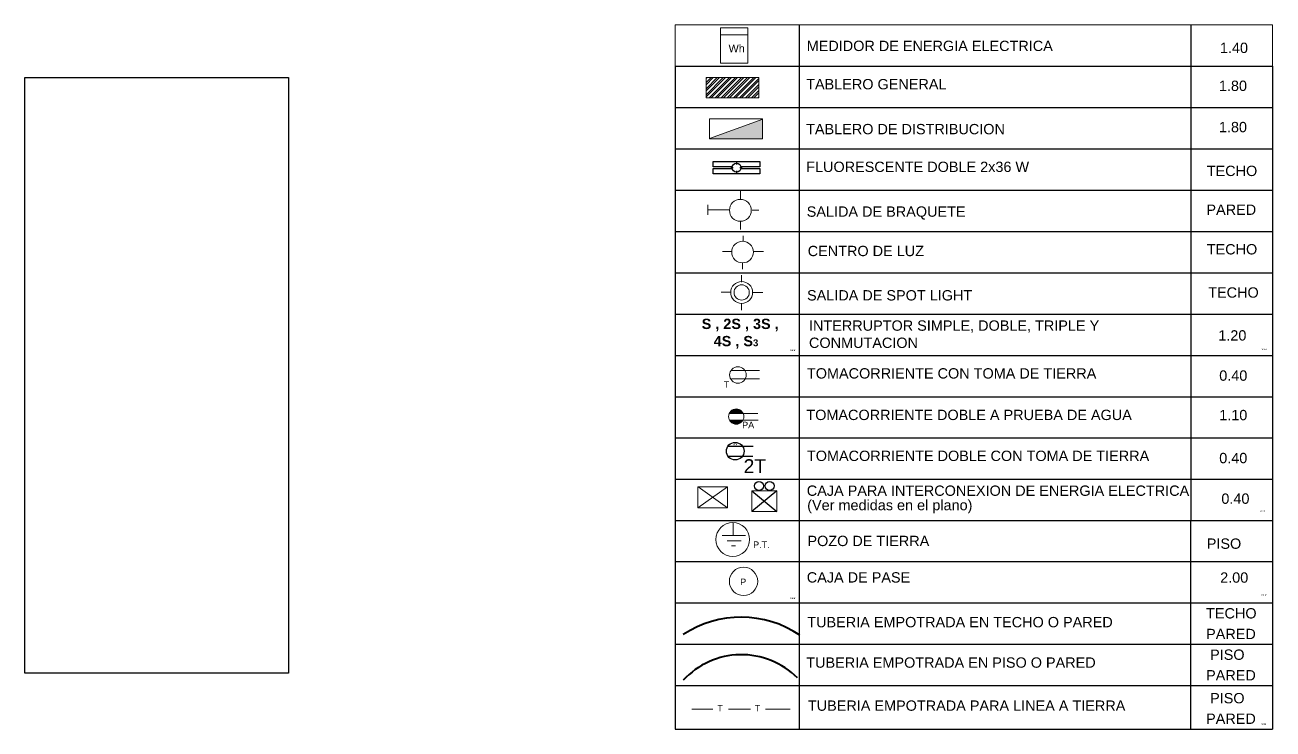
# Model space of a CAD drawing. Header units: millimetres. Extents: x 3354 to 3637, y 1117 to 1358.
# Drawn here: x 3580.53 to 3595.25, y 1298.24 to 1306.55 of the extents above; entities that cross this region are included whole.
import ezdxf

# ---------------------------------------------------------------- set-up
doc = ezdxf.new("R2010")
doc.units = ezdxf.units.MM
doc.linetypes.add('a1', pattern=[9.525, 6.35, -3.175])
for name, color, linetype in [('centro de luz', 90, 'Continuous'), ('Linea 1', 4, 'Continuous'), ('TOMACORRIENTE', 240, 'Continuous')]:
    doc.layers.add(name, color=color, linetype=linetype)
for name, color, linetype, lineweight in [('COND TOM', 121, 'a1', 40), ('CONDUCTOR', 162, 'Continuous', 40), ('flourescentes', 3, 'Continuous', 25), ('LIN1', 43, 'Continuous', 20), ('SIMBOLOS', 251, 'Continuous', 20), ('TABLERO', 122, 'Continuous', 25)]:
    doc.layers.add(name, color=color, linetype=linetype, lineweight=lineweight)
doc.layers.add('texto', color=7, linetype='Continuous', lineweight=9, true_color=0x000000)
doc.styles.add('LUCIDA', font='LCALLIG.TTF')
doc.styles.get("Standard").update_dxf_attribs({"font": 'arial.ttf'})
picture_1 = doc.add_image_def('image1.jpg', size_in_pixel=(130, 294))

msp = doc.modelspace()

# ---------------------------------------------------------------- hatches: boundary and pattern name
at = {"layer": 'SIMBOLOS'}
h = msp.add_hatch(dxfattribs=at)
h.set_pattern_fill('STEEL', color=256, scale=0.01598, style=0)
h.set_pattern_definition([(45, (2791.57766, 735.229027), (-0.035875572, 0.035875572), []), (45, (2791.57766, 735.254395), (-0.035875572, 0.035875572), [])])
h.paths.add_polyline_path([(3588.566, 1305.928), (3588.566, 1305.688), (3589.189, 1305.688), (3589.189, 1305.928)])
at = {"layer": 'SIMBOLOS', "lineweight": 20}
msp.add_hatch(color=256, dxfattribs=at).paths.add_polyline_path([(3589.23, 1305.435), (3588.605, 1305.21), (3588.605, 1305.206), (3589.23, 1305.206)])
h = msp.add_hatch(color=256, dxfattribs=at)
h.paths.add_polyline_path([(3588.84, 1301.965), (3589.004, 1301.965, 0.638736)])
h.paths.add_polyline_path([(3589.001, 1301.884), (3588.843, 1301.884, 0.598119)])

# ---------------------------------------------------------------- linework, layer by layer
at = {"layer": 'COND TOM'}
msp.add_arc((3588.984, 1298.186), 0.932, 44.8333, 137.425, dxfattribs=at)
at = {"layer": 'CONDUCTOR'}
msp.add_arc((3588.978, 1298.326), 1.235, 55.8252, 123.4365, dxfattribs=at)
at = {"layer": 'flourescentes', "color": 1, "ltscale": 0.02}
for p, q in [((3588.86, 1304.865), (3588.886, 1304.865)), ((3588.926, 1304.929), (3588.926, 1304.903)), ((3588.926, 1304.825), (3588.926, 1304.799)), ((3588.965, 1304.865), (3588.991, 1304.865))]:
    msp.add_line(p, q, dxfattribs=at)
at = {"layer": 'flourescentes'}
for points in [[(3588.874, 1304.874), (3588.649, 1304.874), (3588.649, 1304.935), (3589.202, 1304.935), (3589.202, 1304.874), (3588.977, 1304.874)], [(3588.977, 1304.855), (3589.202, 1304.855), (3589.202, 1304.793), (3588.649, 1304.793), (3588.649, 1304.855), (3588.874, 1304.855)]]:
    msp.add_lwpolyline(points, dxfattribs=at)
at = {"layer": 'flourescentes', "color": 3, "ltscale": 0.02}
msp.add_circle((3588.926, 1304.864), 0.052, dxfattribs=at)
at = {"layer": 'Linea 1'}
for p, q in [((3589.666, 1306.548), (3589.666, 1304.598)), ((3594.285, 1306.548), (3594.284, 1304.598)), ((3588.203, 1306.061), (3595.252, 1306.061)), ((3588.203, 1306.061), (3588.203, 1304.598)), ((3595.247, 1306.061), (3595.247, 1304.598)), ((3588.203, 1305.573), (3595.247, 1305.573)), ((3588.203, 1305.086), (3595.247, 1305.086)), ((3588.203, 1304.598), (3595.247, 1304.598)), ((3588.203, 1304.598), (3595.247, 1304.598)), ((3588.203, 1304.598), (3588.203, 1303.136)), ((3589.666, 1304.598), (3589.666, 1303.136)), ((3594.284, 1304.598), (3594.283, 1303.136)), ((3595.247, 1304.598), (3595.247, 1303.136)), ((3588.203, 1304.11), (3595.247, 1304.11)), ((3588.203, 1303.624), (3595.247, 1303.624)), ((3588.203, 1303.136), (3595.247, 1303.136)), ((3588.203, 1303.136), (3595.247, 1303.136)), ((3588.203, 1303.136), (3588.203, 1301.675)), ((3589.666, 1303.136), (3589.666, 1301.675)), ((3594.283, 1303.136), (3594.282, 1301.675)), ((3595.247, 1303.136), (3595.247, 1301.675)), ((3588.203, 1302.649), (3595.247, 1302.649)), ((3588.203, 1302.162), (3595.247, 1302.162)), ((3588.203, 1301.675), (3595.247, 1301.675)), ((3588.203, 1301.675), (3595.247, 1301.675)), ((3588.203, 1301.675), (3588.203, 1300.702)), ((3589.666, 1301.675), (3589.666, 1300.702)), ((3594.282, 1301.675), (3594.282, 1300.702)), ((3595.247, 1301.675), (3595.247, 1300.702)), ((3588.203, 1301.189), (3595.247, 1301.189)), ((3588.203, 1300.702), (3588.203, 1300.216)), ((3588.203, 1300.702), (3595.247, 1300.702)), ((3588.203, 1300.702), (3595.247, 1300.702)), ((3589.666, 1300.702), (3589.666, 1300.216)), ((3594.281, 1300.702), (3594.281, 1300.216)), ((3595.247, 1300.702), (3595.247, 1300.216)), ((3588.203, 1300.216), (3595.247, 1300.216)), ((3588.203, 1300.216), (3595.247, 1300.216)), ((3588.203, 1299.728), (3595.247, 1299.728)), ((3588.203, 1299.728), (3595.247, 1299.728)), ((3588.203, 1299.728), (3595.247, 1299.728)), ((3588.203, 1299.728), (3595.247, 1299.728)), ((3588.203, 1299.728), (3595.247, 1299.728)), ((3588.203, 1299.728), (3595.247, 1299.728)), ((3588.203, 1299.728), (3595.247, 1299.728)), ((3588.203, 1299.728), (3595.247, 1299.728)), ((3588.203, 1299.728), (3595.247, 1299.728)), ((3588.203, 1299.728), (3595.247, 1299.728)), ((3588.203, 1299.728), (3595.247, 1299.728)), ((3588.203, 1299.728), (3595.247, 1299.728)), ((3588.203, 1299.728), (3595.247, 1299.728)), ((3588.203, 1299.728), (3595.247, 1299.728)), ((3588.203, 1299.728), (3595.247, 1299.728)), ((3588.203, 1299.728), (3595.247, 1299.728)), ((3588.203, 1299.728), (3595.247, 1299.728)), ((3588.203, 1299.728), (3595.247, 1299.728)), ((3588.203, 1299.728), (3595.247, 1299.728)), ((3588.203, 1299.728), (3595.247, 1299.728)), ((3588.203, 1299.728), (3595.247, 1299.728)), ((3588.203, 1299.241), (3595.247, 1299.241)), ((3588.203, 1299.241), (3595.247, 1299.241)), ((3588.203, 1299.241), (3595.247, 1299.241)), ((3588.203, 1298.753), (3595.247, 1298.753)), ((3588.203, 1298.753), (3595.247, 1298.753)), ((3588.203, 1298.753), (3595.247, 1298.753)), ((3588.203, 1298.241), (3595.247, 1298.241)), ((3588.203, 1298.241), (3595.247, 1298.241)), ((3588.203, 1298.241), (3595.247, 1298.241))]:
    msp.add_line(p, q, dxfattribs=at)
at = {"layer": 'Linea 1', "linetype": 'ByBlock', "lineweight": 30}
for p, q in [((3588.203, 1300.216), (3588.203, 1298.241)), ((3589.666, 1300.216), (3589.666, 1298.241))]:
    msp.add_line(p, q, dxfattribs=at)
at = {"layer": 'Linea 1', "lineweight": 30}
for p, q in [((3594.28, 1300.216), (3594.28, 1298.241)), ((3595.247, 1300.216), (3595.247, 1298.241))]:
    msp.add_line(p, q, dxfattribs=at)
at = {"layer": 'Linea 1', "lineweight": 5}
msp.add_lwpolyline([(3588.203, 1306.548), (3595.247, 1306.548), (3595.247, 1306.061), (3588.203, 1306.061)], close=True, dxfattribs=at)
at = {"layer": 'SIMBOLOS', "lineweight": 20}
for p, q in [((3588.745, 1306.431), (3589.058, 1306.431)), ((3588.605, 1305.21), (3589.234, 1305.436)), ((3588.971, 1304.493), (3588.971, 1304.588)), ((3588.588, 1304.427), (3588.588, 1304.309)), ((3588.848, 1304.365), (3588.592, 1304.365)), ((3589.109, 1304.361), (3589.189, 1304.361)), ((3588.971, 1304.228), (3588.971, 1304.134)), ((3589.002, 1304.058), (3589.002, 1304.002)), ((3588.874, 1303.874), (3588.76, 1303.874)), ((3589.242, 1303.874), (3589.128, 1303.874)), ((3588.997, 1303.742), (3588.997, 1303.666)), ((3588.986, 1303.595), (3588.986, 1303.515)), ((3588.858, 1303.397), (3588.745, 1303.397)), ((3589.123, 1303.392), (3589.237, 1303.392)), ((3588.986, 1303.262), (3588.986, 1303.182)), ((3588.862, 1302.47), (3589.195, 1302.469)), ((3588.866, 1302.371), (3589.195, 1302.371)), ((3588.845, 1301.884), (3589.181, 1301.884)), ((3588.846, 1301.965), (3589.178, 1301.965)), ((3588.47, 1300.851), (3588.82, 1301.097)), ((3588.473, 1301.097), (3588.82, 1300.85)), ((3588.884, 1300.675), (3588.884, 1300.525)), ((3588.755, 1300.525), (3589.031, 1300.525)), ((3588.817, 1300.461), (3588.982, 1300.461)), ((3588.866, 1300.402), (3588.914, 1300.402))]:
    msp.add_line(p, q, dxfattribs=at)
at = {"layer": 'SIMBOLOS'}
for p, q in [((3588.397, 1298.477), (3588.646, 1298.477)), ((3588.832, 1298.477), (3589.089, 1298.477)), ((3589.266, 1298.477), (3589.558, 1298.477))]:
    msp.add_line(p, q, dxfattribs=at)
at = {"layer": 'SIMBOLOS', "lineweight": 20}
for points in [[(3588.737, 1306.513), (3589.058, 1306.513), (3589.058, 1306.097), (3588.737, 1306.097)], [(3588.566, 1305.928), (3589.189, 1305.928), (3589.189, 1305.688), (3588.566, 1305.688)], [(3588.605, 1305.44), (3589.23, 1305.44), (3589.23, 1305.206), (3588.605, 1305.206)], [(3588.47, 1301.097), (3588.82, 1301.097), (3588.82, 1300.85), (3588.47, 1300.85)]]:
    msp.add_lwpolyline(points, close=True, dxfattribs=at)
for centre, radius in [((3588.971, 1304.361), 0.129), ((3588.997, 1303.869), 0.128), ((3588.986, 1303.392), 0.129), ((3588.986, 1303.392), 0.0899), ((3588.942, 1302.418), 0.0975), ((3588.922, 1301.927), 0.0899), ((3588.881, 1300.477), 0.199), ((3589.008, 1299.983), 0.167)]:
    msp.add_circle(centre, radius, dxfattribs=at)
at = {"layer": 'TABLERO', "lineweight": 25}
for p, q in [((3589.105, 1301.053), (3589.4, 1300.807)), ((3589.4, 1301.053), (3589.105, 1300.807))]:
    msp.add_line(p, q, dxfattribs=at)
at = {"layer": 'TABLERO', "lineweight": 5}
msp.add_lwpolyline([(3589.105, 1301.053), (3589.105, 1300.807), (3589.4, 1300.807), (3589.4, 1301.053)], close=True, dxfattribs=at)
at = {"layer": 'TABLERO', "lineweight": 25}
for centre in [(3589.19, 1301.109), (3589.315, 1301.109)]:
    msp.add_circle(centre, 0.0529, dxfattribs=at)
at = {"layer": 'TOMACORRIENTE'}
for p, q in [((3588.826, 1301.58), (3589.123, 1301.58)), ((3588.824, 1301.461), (3589.119, 1301.461))]:
    msp.add_line(p, q, dxfattribs=at)
at = {"layer": 'TOMACORRIENTE', "color": 3}
msp.add_circle((3588.91, 1301.519), 0.104, dxfattribs=at)

# ---------------------------------------------------------------- texts
at = {"layer": 'centro de luz', "color": 0, "insert": (3588.88, 1301.607), "char_height": 0.0172, "width": 0.56927, "attachment_point": 1}
msp.add_mtext('{\\C254;MCM}', dxfattribs=at)
at = {"layer": 'LIN1', "color": 0, "char_height": 0.01776, "width": 0.58767, "attachment_point": 1}
for insert in [(3589.563, 1302.719), (3595.115, 1302.729), (3595.096, 1300.822), (3589.563, 1299.793), (3595.118, 1299.831), (3595.111, 1298.308)]:
    msp.add_mtext('{\\C254;MCM}', dxfattribs=dict(at, insert=insert))
at = {"layer": 'SIMBOLOS', "lineweight": 30, "attachment_point": 1}
for s, insert, char_height, width in [('{\\fArial|b0|i0|c0|p34; Wh}', (3588.796, 1306.317), 0.09136, 0.34287), ('{\\fArial|b1|i0|c0|p34;     S , 2S , 3S , \\P        4S , S\\H0.6667x;3}', (3588.278, 1303.082), 0.12181, 1.30601), ('{\\fArial|b0|i0|c0|p34;T}', (3588.699, 1298.525), 0.07613, 0.07565), ('{\\fArial|b0|i0|c0|p34;T}', (3589.139, 1298.525), 0.07613, 0.07565)]:
    msp.add_mtext(s, dxfattribs=dict(at, insert=insert, char_height=char_height, width=width))
at = {"layer": 'SIMBOLOS', "lineweight": 20, "attachment_point": 1}
for s, insert, char_height, width in [('{\\fArial|b0|i0|c0|p34;T}', (3588.776, 1302.345), 0.07613, 0.07565), ('PA', (3588.992, 1301.866), 0.0761, 0.07565), ('{\\fArial|b0|i0|c0|p34;P.T.}', (3589.121, 1300.454), 0.07613, 0.32366), ('{\\fArial|b0|i0|c0|p34;P}', (3588.969, 1300.015), 0.07613, 0.05896)]:
    msp.add_mtext(s, dxfattribs=dict(at, insert=insert, char_height=char_height, width=width))
at = {"layer": 'texto', "lineweight": 30, "attachment_point": 1}
for s, insert, char_height, width in [('MEDIDOR DE ENERGIA ELECTRICA', (3589.753, 1306.362), 0.12181, 5.57598), ('1.40', (3594.626, 1306.339), 0.1218, 0.80319), ('TABLERO GENERAL ', (3589.747, 1305.91), 0.12181, 5.5545), ('{\\fArial|b0|i0|c0|p34;1.80}', (3594.614, 1305.891), 0.12181, 0.64647), ('TABLERO DE DISTRIBUCION ', (3589.746, 1305.38), 0.12181, 5.5545), ('{\\fArial|b0|i0|c0|p34;1.80}', (3594.614, 1305.404), 0.12181, 0.64647), ('FLUORESCENTE DOBLE 2x36 W', (3589.747, 1304.935), 0.12181, 5.5545), ('{\\fArial|b0|i0|c0|p34;TECHO}', (3594.471, 1304.887), 0.12181, 0.99909), ('{\\fArial|b0|i0|c0|p34;CENTRO DE LUZ}', (3589.765, 1303.942), 0.12181, 5.5545), ('{\\fArial|b0|i0|c0|p34;TECHO}', (3594.471, 1303.962), 0.12181, 0.95991), ('{\\fArial|b0|i0|c0|p34;SALIDA DE SPOT LIGHT}', (3589.757, 1303.419), 0.12181, 5.56529), ('{\\fArial|b0|i0|c0|p34;TECHO}', (3594.488, 1303.452), 0.12181, 0.92073), ('{\\fArial|b0|i0|c0|p34;INTERRUPTOR SIMPLE, DOBLE, TRIPLE Y CONMUTACION}', (3589.78, 1303.062), 0.12181, 4.25409), ('{\\fArial|b0|i0|c0|p34;1.20}', (3594.607, 1302.946), 0.12181, 0.7836), ('TOMACORRIENTE CON TOMA DE TIERRA', (3589.756, 1302.498), 0.12181, 5.50057), ('{\\fArial|b0|i0|c0|p34;0.40}', (3594.618, 1302.472), 0.12181, 0.68565), ('TOMACORRIENTE DOBLE A PRUEBA DE AGUA', (3589.749, 1302.008), 0.12181, 5.5545), ('{\\fArial|b0|i0|c0|p34;1.10}', (3594.618, 1302.006), 0.12181, 0.76401), ('TOMACORRIENTE DOBLE CON TOMA DE TIERRA', (3589.756, 1301.525), 0.12181, 5.50057), ('{\\fArial|b0|i0|c0|p34;0.40}', (3594.618, 1301.499), 0.12181, 0.68565), ('CAJA PARA INTERCONEXION DE ENERGIA ELECTRICA ', (3589.754, 1301.114), 0.12181, 5.50062), ('{\\fArial|b0|i0|c0|p34;0.40}', (3594.643, 1301.02), 0.12181, 0.68565), ('{\\fArial|b0|i0|c0|p34;(Ver medidas en el plano)}', (3589.759, 1300.944), 0.12181, 5.50062), ('{\\fArial|b0|i0|c0|p34;POZO DE TIERRA}', (3589.762, 1300.521), 0.12181, 5.59758), ('{\\fArial|b0|i0|c0|p34;PISO}', (3594.471, 1300.489), 0.12181, 0.93182), ('CAJA DE PASE', (3589.754, 1300.091), 0.12181, 5.52214), ('{\\fArial|b0|i0|c0|p34;2.00}', (3594.629, 1300.089), 0.12181, 0.76401), ('TECHO', (3594.463, 1299.667), 0.1218, 0.95991), ('TUBERIA EMPOTRADA EN TECHO O PARED', (3589.76, 1299.563), 0.12181, 5.59764), ('PARED', (3594.463, 1299.423), 0.1218, 0.95991), ('TUBERIA EMPOTRADA EN PISO O PARED', (3589.748, 1299.086), 0.12181, 5.58686), (' PISO', (3594.463, 1299.179), 0.1218, 0.95991), ('PARED', (3594.463, 1298.936), 0.1218, 0.95991), (' PISO', (3594.463, 1298.666), 0.1218, 0.95991), ('TUBERIA EMPOTRADA PARA LINEA A TIERRA', (3589.767, 1298.578), 0.12181, 5.53293), ('PARED', (3594.463, 1298.423), 0.1218, 0.95991)]:
    msp.add_mtext(s, dxfattribs=dict(at, insert=insert, char_height=char_height, width=width))
at = {"layer": 'texto', "lineweight": 30, "char_height": 0.1219, "attachment_point": 1, "style": 'LUCIDA'}
for s, insert, width in [('{\\fArial|b0|i0|c0|p34;SALIDA DE BRAQUETE}', (3589.753, 1304.407), 5.5801), ('{\\fArial|b0|i0|c0|p34;PARED}', (3594.467, 1304.429), 0.9606)]:
    msp.add_mtext(s, dxfattribs=dict(at, insert=insert, width=width))
at = {"layer": 'TOMACORRIENTE', "insert": (3589.009, 1301.424), "char_height": 0.1631, "width": 0.06548, "attachment_point": 1}
msp.add_mtext('2T', dxfattribs=at)

# ---------------------------------------------------------------- pictures from other files: only their frames are drawn
at = {"ltscale": 0.05}
image = msp.add_image(picture_1, insert=(3580.534, 1298.9), size_in_units=(3.107, 7.027), dxfattribs=at)
image.dxf.flags = 7

doc.saveas('drawing.dxf')
